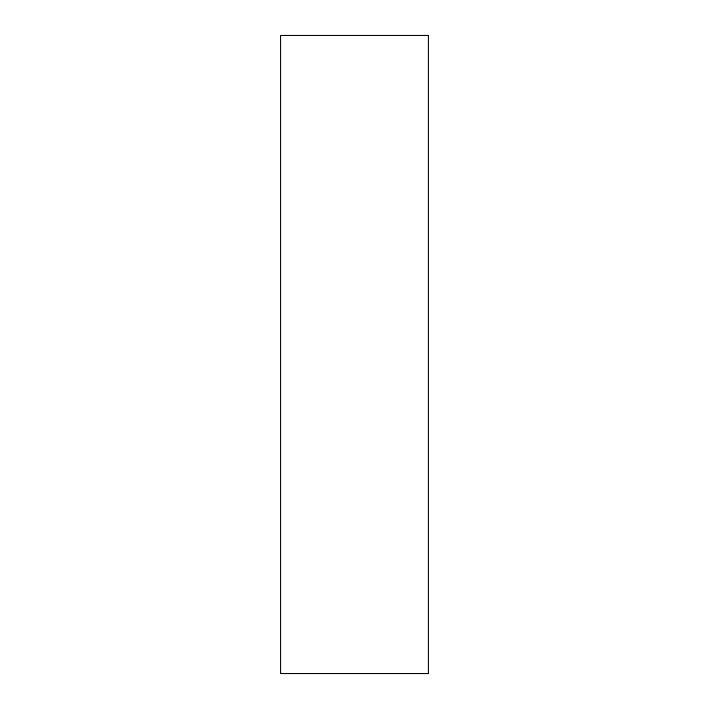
<?xml version="1.0" encoding="UTF-8"?>
<svg xmlns="http://www.w3.org/2000/svg" width="709" height="709" viewBox="0 0 709 709"><rect width="100%" height="100%" fill="white"/><g stroke="black" fill="none" stroke-linecap="round" stroke-linejoin="round"><path stroke-width="1.06" d="M428.422 35.45L280.578 35.45L280.578 673.55L428.422 673.55L428.422 35.45"/></g></svg>
